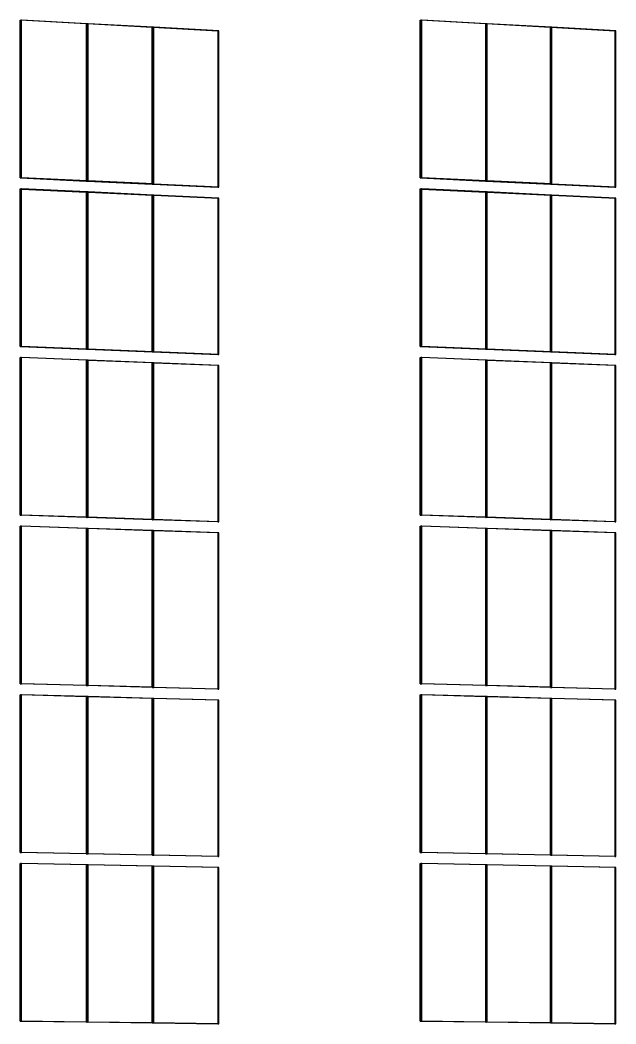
# Model space of a CAD drawing. Header units: inches. Extents: x -3457 to 3579, y -2730 to 2631.
# Drawn here: x 2097 to 2524, y 256 to 975 of the extents above; entities that cross this region are included whole.
import ezdxf

# ---------------------------------------------------------------- set-up
doc = ezdxf.new("R2010")
doc.units = ezdxf.units.IN
doc.header["$MEASUREMENT"] = 0

msp = doc.modelspace()

# ---------------------------------------------------------------- linework, layer by layer
for p, q in [((2096.7, 974.76), (2097.47, 974.91)), ((2096.7, 861.88), (2096.7, 974.76)), ((2097.03, 974.74), (2097.8, 974.89)), ((2144.13, 972.19), (2097.03, 974.74)), ((2097.03, 974.74), (2097.03, 861.87)), ((2097.47, 862.02), (2097.47, 974.91)), ((2097.8, 974.89), (2097.47, 974.91)), ((2097.8, 862.01), (2097.8, 974.89)), ((2144.91, 972.34), (2097.8, 974.89)), ((2144.13, 972.19), (2144.91, 972.34)), ((2144.13, 972.19), (2144.13, 859.61)), ((2144.39, 972.17), (2145.16, 972.33)), ((2144.39, 859.6), (2144.39, 972.17)), ((2144.71, 972.15), (2145.49, 972.31)), ((2144.71, 972.15), (2144.71, 859.58)), ((2191.49, 969.62), (2144.71, 972.15)), ((2144.91, 859.75), (2144.91, 972.34)), ((2145.16, 859.74), (2145.16, 972.33)), ((2145.49, 972.31), (2145.16, 972.33)), ((2145.49, 859.72), (2145.49, 972.31)), ((2192.27, 969.78), (2145.49, 972.31)), ((2383.65, 974.76), (2384.47, 974.91)), ((2383.65, 861.88), (2383.65, 974.76)), ((2383.97, 974.74), (2384.79, 974.89)), ((2430.33, 972.19), (2383.97, 974.74)), ((2383.97, 974.74), (2383.97, 861.87)), ((2384.47, 862.02), (2384.47, 974.91)), ((2384.79, 974.89), (2384.47, 974.91)), ((2384.79, 862.01), (2384.79, 974.89)), ((2431.15, 972.34), (2384.79, 974.89)), ((2430.33, 972.19), (2431.15, 972.34)), ((2430.33, 972.19), (2430.33, 859.61)), ((2430.58, 972.17), (2431.4, 972.33)), ((2430.58, 859.6), (2430.58, 972.17)), ((2430.9, 972.15), (2431.72, 972.31)), ((2430.9, 972.15), (2430.9, 859.58)), ((2476.93, 969.62), (2430.9, 972.15)), ((2431.15, 859.75), (2431.15, 972.34)), ((2431.4, 859.74), (2431.4, 972.33)), ((2431.72, 972.31), (2431.4, 972.33)), ((2431.72, 859.72), (2431.72, 972.31)), ((2477.75, 969.78), (2431.72, 972.31)), ((2191.49, 969.62), (2192.27, 969.78)), ((2191.49, 857.34), (2191.49, 969.62)), ((2191.57, 969.62), (2191.49, 969.62)), ((2191.57, 969.62), (2192.35, 969.77)), ((2191.57, 969.62), (2191.57, 857.34)), ((2191.81, 969.6), (2192.59, 969.76)), ((2238.42, 967.08), (2191.81, 969.6)), ((2191.81, 969.6), (2191.81, 857.33)), ((2192.27, 857.48), (2192.27, 969.78)), ((2192.35, 969.77), (2192.27, 969.78)), ((2192.35, 857.48), (2192.35, 969.77)), ((2192.59, 969.76), (2192.35, 969.77)), ((2239.21, 967.24), (2192.59, 969.76)), ((2192.59, 857.47), (2192.59, 969.76)), ((2238.42, 967.08), (2239.21, 967.24)), ((2238.42, 967.08), (2238.42, 855.1)), ((2239.21, 855.23), (2239.21, 967.24)), ((2476.93, 969.62), (2477.75, 969.78)), ((2476.93, 857.34), (2476.93, 969.62)), ((2477.01, 969.62), (2476.93, 969.62)), ((2477.01, 969.62), (2477.83, 969.77)), ((2477.01, 969.62), (2477.01, 857.34)), ((2477.25, 969.6), (2478.07, 969.76)), ((2523.11, 967.08), (2477.25, 969.6)), ((2477.25, 969.6), (2477.25, 857.33)), ((2477.75, 857.48), (2477.75, 969.78)), ((2477.83, 969.77), (2477.75, 969.78)), ((2477.83, 857.48), (2477.83, 969.77)), ((2478.07, 969.76), (2477.83, 969.77)), ((2523.95, 967.24), (2478.07, 969.76)), ((2478.07, 857.47), (2478.07, 969.76)), ((2523.11, 967.08), (2523.95, 967.24)), ((2523.11, 967.08), (2523.11, 855.1)), ((2523.95, 855.23), (2523.95, 967.24)), ((2097.47, 862.02), (2096.7, 861.88)), ((2096.7, 861.88), (2097.03, 861.87)), ((2097.03, 861.87), (2097.8, 862.01)), ((2097.03, 861.87), (2144.13, 859.61)), ((2097.74, 862.01), (2097.8, 862.01)), ((2144.91, 859.75), (2097.8, 862.01)), ((2144.13, 859.61), (2144.91, 859.75)), ((2145.16, 859.74), (2144.39, 859.6)), ((2144.39, 859.6), (2144.71, 859.58)), ((2144.71, 859.58), (2145.49, 859.72)), ((2144.71, 859.58), (2191.49, 857.34)), ((2145.16, 859.74), (2144.91, 859.75)), ((2145.43, 859.72), (2145.16, 859.74)), ((2145.49, 859.72), (2145.43, 859.72)), ((2192.27, 857.48), (2145.49, 859.72)), ((2192.27, 857.48), (2191.49, 857.34)), ((2191.49, 857.34), (2191.57, 857.34)), ((2191.57, 857.34), (2192.35, 857.48)), ((2191.57, 857.34), (2191.81, 857.33)), ((2191.81, 857.33), (2192.59, 857.47)), ((2191.81, 857.33), (2238.42, 855.1)), ((2192.35, 857.48), (2192.27, 857.48)), ((2192.59, 857.47), (2192.35, 857.48)), ((2239.21, 855.23), (2192.59, 857.47)), ((2384.47, 862.02), (2383.65, 861.88)), ((2383.65, 861.88), (2383.97, 861.87)), ((2383.97, 861.87), (2384.79, 862.01)), ((2383.97, 861.87), (2430.33, 859.61)), ((2384.73, 862.01), (2384.79, 862.01)), ((2431.15, 859.75), (2384.79, 862.01)), ((2430.33, 859.61), (2431.15, 859.75)), ((2431.4, 859.74), (2430.58, 859.6)), ((2430.58, 859.6), (2430.9, 859.58)), ((2430.9, 859.58), (2431.72, 859.72)), ((2430.9, 859.58), (2476.93, 857.34)), ((2431.4, 859.74), (2431.15, 859.75)), ((2431.66, 859.72), (2431.4, 859.74)), ((2431.72, 859.72), (2431.66, 859.72)), ((2477.75, 857.48), (2431.72, 859.72)), ((2477.75, 857.48), (2476.93, 857.34)), ((2476.93, 857.34), (2477.01, 857.34)), ((2477.01, 857.34), (2477.83, 857.48)), ((2477.01, 857.34), (2477.25, 857.33)), ((2477.25, 857.33), (2478.07, 857.47)), ((2477.25, 857.33), (2523.11, 855.1)), ((2477.83, 857.48), (2477.75, 857.48)), ((2478.07, 857.47), (2477.83, 857.48)), ((2523.95, 855.23), (2478.07, 857.47)), ((2096.7, 853.94), (2097.47, 854.07)), ((2096.7, 741.06), (2096.7, 853.94)), ((2097.03, 853.92), (2097.8, 854.06)), ((2097.03, 853.92), (2097.03, 741.05)), ((2097.8, 853.88), (2097.03, 853.92)), ((2097.47, 741.18), (2097.47, 854.07)), ((2097.8, 854.06), (2097.47, 854.07)), ((2144.91, 851.82), (2097.8, 854.06)), ((2097.8, 853.88), (2097.8, 854.06)), ((2097.8, 741.17), (2097.8, 853.88)), ((2144.13, 851.68), (2097.8, 853.88)), ((2097.8, 853.88), (2144.39, 851.73)), ((2144.13, 851.68), (2144.39, 851.73)), ((2144.13, 851.68), (2144.13, 739.11)), ((2144.38, 851.67), (2144.64, 851.72)), ((2144.38, 739.1), (2144.38, 851.67)), ((2144.39, 851.73), (2144.91, 851.82)), ((2144.39, 851.73), (2144.64, 851.72)), ((2144.64, 851.72), (2144.91, 851.77)), ((2144.64, 851.72), (2144.91, 851.71)), ((2144.71, 851.66), (2144.91, 851.69)), ((2144.91, 851.65), (2144.71, 851.66)), ((2144.71, 851.66), (2144.71, 739.08)), ((2144.91, 851.77), (2144.91, 851.82)), ((2144.91, 851.77), (2145.16, 851.81)), ((2144.91, 851.71), (2144.91, 851.77)), ((2144.91, 851.71), (2144.97, 851.7)), ((2144.91, 851.69), (2144.91, 851.71)), ((2144.91, 851.69), (2144.97, 851.7)), ((2144.91, 851.65), (2144.91, 851.69)), ((2144.91, 739.23), (2144.91, 851.65)), ((2145.16, 851.64), (2144.91, 851.65)), ((2144.97, 851.7), (2145.16, 851.74)), ((2144.97, 851.7), (2145.16, 851.69)), ((2145.49, 851.79), (2145.16, 851.81)), ((2145.16, 851.74), (2145.16, 851.81)), ((2145.16, 851.74), (2145.49, 851.79)), ((2145.16, 851.69), (2145.16, 851.74)), ((2145.16, 851.64), (2145.16, 851.69)), ((2145.16, 851.69), (2145.49, 851.68)), ((2145.16, 739.22), (2145.16, 851.64)), ((2145.49, 851.62), (2145.16, 851.64)), ((2192.27, 849.57), (2145.49, 851.79)), ((2145.49, 851.68), (2145.49, 851.79)), ((2145.49, 851.62), (2145.49, 851.68)), ((2145.49, 851.68), (2192.01, 849.53)), ((2145.49, 739.2), (2145.49, 851.62)), ((2191.49, 849.44), (2145.49, 851.62)), ((2191.49, 849.44), (2192.01, 849.53)), ((2191.57, 849.43), (2191.49, 849.44)), ((2191.49, 737.16), (2191.49, 849.44)), ((2191.57, 849.43), (2192.09, 849.52)), ((2191.57, 849.43), (2191.57, 737.16)), ((2191.81, 849.42), (2192.27, 849.5)), ((2192.27, 849.4), (2191.81, 849.42)), ((2191.81, 849.42), (2191.81, 737.15)), ((2192.01, 849.53), (2192.27, 849.57)), ((2192.01, 849.53), (2192.09, 849.52)), ((2192.09, 849.52), (2192.27, 849.56)), ((2192.09, 849.52), (2192.27, 849.52)), ((2192.35, 849.57), (2192.27, 849.57)), ((2192.27, 849.56), (2192.35, 849.57)), ((2192.27, 849.56), (2192.27, 849.57)), ((2192.27, 849.52), (2192.27, 849.56)), ((2192.27, 849.52), (2192.33, 849.51)), ((2192.27, 849.5), (2192.27, 849.52)), ((2192.27, 849.5), (2192.33, 849.51)), ((2192.27, 849.4), (2192.27, 849.5)), ((2192.27, 737.28), (2192.27, 849.4)), ((2192.35, 849.4), (2192.27, 849.4)), ((2192.33, 849.51), (2192.35, 849.52)), ((2192.33, 849.51), (2192.35, 849.51)), ((2192.59, 849.56), (2192.35, 849.57)), ((2192.35, 849.52), (2192.35, 849.57)), ((2192.35, 849.52), (2192.59, 849.56)), ((2192.35, 849.51), (2192.35, 849.52)), ((2192.35, 849.4), (2192.35, 849.51)), ((2192.35, 849.51), (2192.59, 849.5)), ((2192.35, 737.27), (2192.35, 849.4)), ((2192.59, 849.38), (2192.35, 849.4)), ((2239.21, 847.35), (2192.59, 849.56)), ((2192.59, 849.5), (2192.59, 849.56)), ((2192.59, 849.5), (2239.21, 847.35)), ((2192.59, 849.38), (2192.59, 849.5)), ((2192.59, 737.26), (2192.59, 849.38)), ((2238.42, 847.21), (2192.59, 849.38)), ((2238.42, 855.1), (2239.21, 855.23)), ((2383.65, 853.94), (2384.46, 854.07)), ((2383.65, 741.06), (2383.65, 853.94)), ((2383.97, 853.92), (2384.79, 854.06)), ((2383.97, 853.92), (2383.97, 741.05)), ((2384.79, 853.88), (2383.97, 853.92)), ((2384.46, 741.18), (2384.46, 854.07)), ((2384.79, 854.06), (2384.46, 854.07)), ((2431.15, 851.82), (2384.79, 854.06)), ((2384.79, 853.88), (2384.79, 854.06)), ((2384.79, 741.17), (2384.79, 853.88)), ((2430.32, 851.68), (2384.79, 853.88)), ((2384.79, 853.88), (2430.6, 851.73)), ((2430.32, 851.68), (2430.6, 851.73)), ((2430.32, 851.68), (2430.32, 739.11)), ((2430.57, 851.67), (2430.85, 851.72)), ((2430.57, 739.1), (2430.57, 851.67)), ((2430.6, 851.73), (2431.15, 851.82)), ((2430.6, 851.73), (2430.85, 851.72)), ((2430.85, 851.72), (2431.15, 851.77)), ((2430.85, 851.72), (2431.15, 851.7)), ((2430.89, 851.66), (2431.15, 851.7)), ((2431.15, 851.64), (2430.89, 851.66)), ((2430.89, 851.66), (2430.89, 739.08)), ((2431.15, 851.77), (2431.15, 851.82)), ((2431.15, 851.77), (2431.4, 851.81)), ((2431.15, 851.7), (2431.15, 851.77)), ((2431.15, 851.7), (2431.17, 851.7)), ((2431.15, 851.7), (2431.17, 851.7)), ((2431.15, 851.64), (2431.15, 851.7)), ((2431.15, 851.7), (2431.15, 851.7)), ((2431.15, 739.23), (2431.15, 851.64)), ((2431.4, 851.63), (2431.15, 851.64)), ((2431.17, 851.7), (2431.4, 851.74)), ((2431.17, 851.7), (2431.4, 851.69)), ((2431.72, 851.79), (2431.4, 851.81)), ((2431.4, 851.74), (2431.4, 851.81)), ((2431.4, 851.74), (2431.72, 851.79)), ((2431.4, 851.69), (2431.4, 851.74)), ((2431.4, 851.63), (2431.4, 851.69)), ((2431.4, 851.69), (2431.72, 851.68)), ((2431.4, 739.22), (2431.4, 851.63)), ((2431.72, 851.62), (2431.4, 851.63)), ((2477.75, 849.57), (2431.72, 851.79)), ((2431.72, 851.68), (2431.72, 851.79)), ((2431.72, 851.62), (2431.72, 851.68)), ((2431.72, 851.68), (2477.48, 849.53)), ((2431.72, 739.2), (2431.72, 851.62)), ((2476.93, 849.44), (2431.72, 851.62)), ((2476.93, 849.44), (2477.48, 849.53)), ((2477, 849.43), (2476.93, 849.44)), ((2476.93, 737.16), (2476.93, 849.44)), ((2477, 849.43), (2477.55, 849.52)), ((2477, 849.43), (2477, 737.16)), ((2477.24, 849.42), (2477.75, 849.51)), ((2477.75, 849.4), (2477.24, 849.42)), ((2477.24, 849.42), (2477.24, 737.15)), ((2477.48, 849.53), (2477.75, 849.57)), ((2477.48, 849.53), (2477.55, 849.52)), ((2477.55, 849.52), (2477.75, 849.56)), ((2477.55, 849.52), (2477.75, 849.52)), ((2477.83, 849.57), (2477.75, 849.57)), ((2477.75, 849.56), (2477.83, 849.57)), ((2477.75, 849.56), (2477.75, 849.57)), ((2477.75, 849.52), (2477.75, 849.56)), ((2477.75, 849.52), (2477.8, 849.51)), ((2477.75, 849.51), (2477.75, 849.52)), ((2477.75, 849.51), (2477.8, 849.51)), ((2477.75, 849.4), (2477.75, 849.51)), ((2477.75, 737.28), (2477.75, 849.4)), ((2477.83, 849.39), (2477.75, 849.4)), ((2477.8, 849.51), (2477.83, 849.52)), ((2477.8, 849.51), (2477.83, 849.51)), ((2478.07, 849.56), (2477.83, 849.57)), ((2477.83, 849.52), (2477.83, 849.57)), ((2477.83, 849.52), (2478.07, 849.56)), ((2477.83, 849.51), (2477.83, 849.52)), ((2477.83, 849.39), (2477.83, 849.51)), ((2477.83, 849.51), (2478.07, 849.5)), ((2477.83, 737.27), (2477.83, 849.39)), ((2478.07, 849.38), (2477.83, 849.39)), ((2523.94, 847.35), (2478.07, 849.56)), ((2478.07, 849.5), (2478.07, 849.56)), ((2478.07, 849.38), (2478.07, 849.5)), ((2478.07, 849.5), (2523.94, 847.35)), ((2478.07, 737.26), (2478.07, 849.38)), ((2523.11, 847.21), (2478.07, 849.38)), ((2523.11, 855.1), (2523.95, 855.23)), ((2238.42, 847.21), (2239.21, 847.35)), ((2238.42, 847.21), (2239.21, 847.35)), ((2238.42, 847.21), (2238.42, 735.23)), ((2239.21, 735.34), (2239.21, 847.35)), ((2523.11, 847.21), (2523.94, 847.35)), ((2523.11, 847.21), (2523.11, 735.23)), ((2523.94, 735.34), (2523.94, 847.35)), ((2097.47, 741.18), (2096.7, 741.06)), ((2096.7, 741.06), (2097.03, 741.05)), ((2097.03, 741.05), (2097.8, 741.17)), ((2097.03, 741.05), (2144.13, 739.11)), ((2144.39, 739.15), (2097.03, 741.05)), ((2097.74, 741.17), (2097.8, 741.17)), ((2144.91, 739.23), (2097.8, 741.17)), ((2384.46, 741.18), (2383.65, 741.06)), ((2383.65, 741.06), (2383.97, 741.05)), ((2383.97, 741.05), (2384.79, 741.17)), ((2383.97, 741.05), (2430.32, 739.11)), ((2430.6, 739.15), (2383.97, 741.05)), ((2384.73, 741.17), (2384.79, 741.17)), ((2431.15, 739.23), (2384.79, 741.17)), ((2144.13, 739.11), (2144.39, 739.15)), ((2144.64, 739.14), (2144.38, 739.1)), ((2144.38, 739.1), (2144.71, 739.08)), ((2144.39, 739.15), (2144.91, 739.23)), ((2144.64, 739.14), (2144.39, 739.15)), ((2145.16, 739.22), (2144.64, 739.14)), ((2144.97, 739.12), (2144.64, 739.14)), ((2144.71, 739.08), (2144.97, 739.12)), ((2144.71, 739.08), (2191.49, 737.16)), ((2145.16, 739.22), (2144.91, 739.23)), ((2144.97, 739.12), (2145.49, 739.2)), ((2192.01, 737.24), (2144.97, 739.12)), ((2145.43, 739.21), (2145.16, 739.22)), ((2145.49, 739.2), (2145.43, 739.21)), ((2192.27, 737.28), (2145.49, 739.2)), ((2192.01, 737.24), (2191.49, 737.16)), ((2191.49, 737.16), (2191.57, 737.16)), ((2191.57, 737.16), (2192.09, 737.23)), ((2191.57, 737.16), (2191.81, 737.15)), ((2191.81, 737.15), (2192.33, 737.22)), ((2191.81, 737.15), (2238.42, 735.23)), ((2192.27, 737.28), (2192.01, 737.24)), ((2192.09, 737.23), (2192.01, 737.24)), ((2192.09, 737.23), (2192.35, 737.27)), ((2192.33, 737.22), (2192.09, 737.23)), ((2192.35, 737.27), (2192.27, 737.28)), ((2192.33, 737.22), (2192.59, 737.26)), ((2239.21, 735.34), (2192.33, 737.22)), ((2192.35, 737.27), (2192.59, 737.26)), ((2239.21, 735.34), (2192.59, 737.26)), ((2238.42, 735.23), (2239.21, 735.34)), ((2430.32, 739.11), (2430.6, 739.15)), ((2430.85, 739.14), (2430.57, 739.1)), ((2430.57, 739.1), (2430.89, 739.08)), ((2430.6, 739.15), (2431.15, 739.23)), ((2430.85, 739.14), (2430.6, 739.15)), ((2431.4, 739.22), (2430.85, 739.14)), ((2431.17, 739.12), (2430.85, 739.14)), ((2430.89, 739.08), (2431.17, 739.12)), ((2430.89, 739.08), (2476.93, 737.16)), ((2431.4, 739.22), (2431.15, 739.23)), ((2431.17, 739.12), (2431.72, 739.2)), ((2477.48, 737.24), (2431.17, 739.12)), ((2431.66, 739.21), (2431.4, 739.22)), ((2431.72, 739.2), (2431.66, 739.21)), ((2477.75, 737.28), (2431.72, 739.2)), ((2477.48, 737.24), (2476.93, 737.16)), ((2476.93, 737.16), (2477, 737.16)), ((2477, 737.16), (2477.55, 737.23)), ((2477, 737.16), (2477.24, 737.15)), ((2477.24, 737.15), (2477.8, 737.22)), ((2477.24, 737.15), (2523.11, 735.23)), ((2477.75, 737.28), (2477.48, 737.24)), ((2477.55, 737.23), (2477.48, 737.24)), ((2477.55, 737.23), (2477.83, 737.27)), ((2477.8, 737.22), (2477.55, 737.23)), ((2477.83, 737.27), (2477.75, 737.28)), ((2477.8, 737.22), (2478.07, 737.26)), ((2523.94, 735.34), (2477.8, 737.22)), ((2477.83, 737.27), (2478.07, 737.26)), ((2523.94, 735.34), (2478.07, 737.26)), ((2523.11, 735.23), (2523.94, 735.34)), ((2096.7, 733.11), (2097.47, 733.23)), ((2096.7, 620.24), (2096.7, 733.11)), ((2097.02, 733.1), (2097.79, 733.22)), ((2097.02, 733.1), (2097.02, 620.23)), ((2097.79, 733.07), (2097.02, 733.1)), ((2097.47, 620.34), (2097.47, 733.23)), ((2097.79, 733.22), (2097.47, 733.23)), ((2144.91, 731.3), (2097.79, 733.22)), ((2097.79, 733.07), (2097.79, 733.22)), ((2144.13, 731.18), (2097.79, 733.07)), ((2097.79, 620.33), (2097.79, 733.07)), ((2144.13, 731.18), (2144.91, 731.3)), ((2144.13, 731.18), (2144.13, 618.73)), ((2144.38, 731.17), (2145.16, 731.29)), ((2144.38, 618.6), (2144.38, 731.17)), ((2144.71, 731.16), (2145.48, 731.28)), ((2144.91, 731.15), (2144.71, 731.16)), ((2144.71, 731.16), (2144.71, 618.71)), ((2144.91, 731.15), (2144.91, 731.3)), ((2144.91, 618.71), (2144.91, 731.15)), ((2145.16, 731.14), (2144.91, 731.15)), ((2145.48, 731.28), (2145.16, 731.29)), ((2145.16, 731.14), (2145.16, 731.29)), ((2145.16, 618.7), (2145.16, 731.14)), ((2145.48, 731.13), (2145.16, 731.14)), ((2192.27, 729.37), (2145.48, 731.28)), ((2145.48, 731.13), (2145.48, 731.28)), ((2145.48, 618.69), (2145.48, 731.13)), ((2191.49, 729.25), (2145.48, 731.13)), ((2191.49, 729.25), (2192.27, 729.37)), ((2191.56, 729.25), (2191.49, 729.25)), ((2191.49, 617.1), (2191.49, 729.25)), ((2191.56, 729.25), (2192.35, 729.37)), ((2191.56, 729.25), (2191.56, 617.1)), ((2191.81, 729.24), (2192.59, 729.36)), ((2191.81, 729.24), (2191.81, 617.09)), ((2192.27, 729.22), (2191.81, 729.24)), ((2192.35, 729.37), (2192.27, 729.37)), ((2192.27, 729.22), (2192.27, 729.37)), ((2192.27, 617.07), (2192.27, 729.22)), ((2192.35, 729.22), (2192.27, 729.22)), ((2192.59, 729.36), (2192.35, 729.37)), ((2192.35, 729.22), (2192.35, 729.37)), ((2192.35, 617.07), (2192.35, 729.22)), ((2192.59, 729.21), (2192.35, 729.22)), ((2239.21, 727.46), (2192.59, 729.36)), ((2192.59, 729.21), (2192.59, 729.36)), ((2192.59, 617.06), (2192.59, 729.21)), ((2238.42, 727.34), (2192.59, 729.21)), ((2238.42, 727.34), (2239.21, 727.46)), ((2238.42, 727.34), (2238.42, 615.48)), ((2239.21, 615.46), (2239.21, 727.46)), ((2383.65, 733.11), (2384.46, 733.23)), ((2383.65, 620.24), (2383.65, 733.11)), ((2383.97, 733.1), (2384.78, 733.22)), ((2383.97, 733.1), (2383.97, 620.23)), ((2384.78, 733.07), (2383.97, 733.1)), ((2384.46, 620.34), (2384.46, 733.23)), ((2384.78, 733.22), (2384.46, 733.23)), ((2431.14, 731.3), (2384.78, 733.22)), ((2384.78, 733.07), (2384.78, 733.22)), ((2430.32, 731.18), (2384.78, 733.07)), ((2384.78, 620.33), (2384.78, 733.07)), ((2430.32, 731.18), (2431.14, 731.3)), ((2430.32, 731.18), (2430.32, 618.73)), ((2430.57, 731.17), (2431.39, 731.29)), ((2430.57, 618.6), (2430.57, 731.17)), ((2430.89, 731.16), (2431.71, 731.28)), ((2431.14, 731.15), (2430.89, 731.16)), ((2430.89, 731.16), (2430.89, 618.71)), ((2431.14, 731.15), (2431.14, 731.3)), ((2431.14, 618.71), (2431.14, 731.15)), ((2431.39, 731.14), (2431.14, 731.15)), ((2431.71, 731.28), (2431.39, 731.29)), ((2431.39, 731.14), (2431.39, 731.29)), ((2431.39, 618.7), (2431.39, 731.14)), ((2431.71, 731.12), (2431.39, 731.14)), ((2477.75, 729.37), (2431.71, 731.28)), ((2431.71, 731.12), (2431.71, 731.28)), ((2431.71, 618.69), (2431.71, 731.12)), ((2476.92, 729.25), (2431.71, 731.12)), ((2476.92, 729.25), (2477.75, 729.37)), ((2477, 729.25), (2476.92, 729.25)), ((2476.92, 617.1), (2476.92, 729.25)), ((2477, 729.25), (2477.83, 729.37)), ((2477, 729.25), (2477, 617.1)), ((2477.24, 729.24), (2478.07, 729.36)), ((2477.75, 729.22), (2477.24, 729.24)), ((2477.24, 729.24), (2477.24, 617.09)), ((2477.83, 729.37), (2477.75, 729.37)), ((2477.75, 729.22), (2477.75, 729.37)), ((2477.75, 617.07), (2477.75, 729.22)), ((2477.83, 729.22), (2477.75, 729.22)), ((2478.07, 729.36), (2477.83, 729.37)), ((2477.83, 729.22), (2477.83, 729.37)), ((2477.83, 617.07), (2477.83, 729.22)), ((2478.07, 729.21), (2477.83, 729.22)), ((2523.94, 727.46), (2478.07, 729.36)), ((2478.07, 729.21), (2478.07, 729.36)), ((2478.07, 617.06), (2478.07, 729.21)), ((2523.11, 727.34), (2478.07, 729.21)), ((2523.11, 727.34), (2523.94, 727.46)), ((2523.11, 727.34), (2523.11, 615.48)), ((2523.94, 615.46), (2523.94, 727.46)), ((2097.47, 620.34), (2096.7, 620.24)), ((2096.7, 620.24), (2097.02, 620.23)), ((2097.02, 620.23), (2097.79, 620.33)), ((2144.13, 618.61), (2097.02, 620.23)), ((2097.73, 620.33), (2097.79, 620.33)), ((2144.13, 618.73), (2097.79, 620.33)), ((2144.13, 618.73), (2144.13, 618.61)), ((2144.71, 618.71), (2144.13, 618.73)), ((2144.13, 618.61), (2144.71, 618.68)), ((2144.38, 618.6), (2144.13, 618.61)), ((2144.71, 618.64), (2144.38, 618.6)), ((2144.71, 618.59), (2144.38, 618.6)), ((2144.71, 618.68), (2144.91, 618.71)), ((2144.91, 618.71), (2144.71, 618.71)), ((2144.71, 618.71), (2144.71, 618.68)), ((2145.16, 618.7), (2144.71, 618.64)), ((2144.71, 618.59), (2145.48, 618.69)), ((2144.71, 618.68), (2144.71, 618.64)), ((2144.71, 618.64), (2144.71, 618.59)), ((2191.49, 616.98), (2144.71, 618.59)), ((2145.16, 618.7), (2144.91, 618.71)), ((2145.42, 618.69), (2145.16, 618.7)), ((2145.48, 618.69), (2145.42, 618.69)), ((2191.49, 617.1), (2145.48, 618.69)), ((2384.46, 620.34), (2383.65, 620.24)), ((2383.65, 620.24), (2383.97, 620.23)), ((2383.97, 620.23), (2384.78, 620.33)), ((2430.32, 618.61), (2383.97, 620.23)), ((2384.72, 620.33), (2384.78, 620.33)), ((2430.32, 618.73), (2384.78, 620.33)), ((2430.32, 618.73), (2430.32, 618.61)), ((2430.89, 618.71), (2430.32, 618.73)), ((2430.32, 618.61), (2430.89, 618.68)), ((2430.57, 618.6), (2430.32, 618.61)), ((2430.89, 618.64), (2430.57, 618.6)), ((2430.89, 618.59), (2430.57, 618.6)), ((2430.89, 618.68), (2431.14, 618.71)), ((2431.14, 618.71), (2430.89, 618.71)), ((2430.89, 618.71), (2430.89, 618.68)), ((2431.39, 618.7), (2430.89, 618.64)), ((2430.89, 618.59), (2431.71, 618.69)), ((2430.89, 618.68), (2430.89, 618.64)), ((2430.89, 618.64), (2430.89, 618.59)), ((2476.92, 616.98), (2430.89, 618.59)), ((2431.39, 618.7), (2431.14, 618.71)), ((2431.65, 618.69), (2431.39, 618.7)), ((2431.71, 618.69), (2431.65, 618.69)), ((2476.92, 617.1), (2431.71, 618.69)), ((2096.7, 612.29), (2097.46, 612.39)), ((2096.7, 499.42), (2096.7, 612.29)), ((2097.02, 612.28), (2097.79, 612.38)), ((2097.02, 612.28), (2097.02, 499.41)), ((2097.79, 612.26), (2097.02, 612.28)), ((2097.46, 499.5), (2097.46, 612.39)), ((2097.79, 612.38), (2097.46, 612.39)), ((2144.9, 610.78), (2097.79, 612.38)), ((2097.79, 612.26), (2097.79, 612.38)), ((2097.79, 499.49), (2097.79, 612.26)), ((2144.13, 610.68), (2097.79, 612.26)), ((2191.49, 616.98), (2191.49, 617.1)), ((2191.56, 617.1), (2191.49, 617.1)), ((2191.56, 616.99), (2191.49, 616.98)), ((2191.56, 616.97), (2191.49, 616.98)), ((2191.56, 617.1), (2191.56, 616.99)), ((2191.81, 617.09), (2191.56, 617.1)), ((2191.81, 617.02), (2191.56, 616.99)), ((2191.56, 616.97), (2191.81, 617)), ((2191.56, 616.99), (2191.56, 616.97)), ((2191.81, 616.96), (2191.56, 616.97)), ((2191.81, 617.09), (2191.81, 617.02)), ((2192.27, 617.07), (2191.81, 617.09)), ((2191.81, 617), (2192.35, 617.07)), ((2192.27, 617.07), (2191.81, 617.02)), ((2191.81, 616.96), (2192.59, 617.06)), ((2191.81, 617.02), (2191.81, 617)), ((2191.81, 617), (2191.81, 616.96)), ((2238.42, 615.36), (2191.81, 616.96)), ((2192.35, 617.07), (2192.27, 617.07)), ((2192.59, 617.06), (2192.35, 617.07)), ((2238.42, 615.48), (2192.59, 617.06)), ((2238.42, 615.48), (2238.42, 615.36)), ((2239.21, 615.46), (2238.42, 615.48)), ((2238.42, 615.36), (2239.21, 615.46)), ((2383.64, 612.29), (2384.46, 612.39)), ((2383.64, 499.42), (2383.64, 612.29)), ((2383.97, 612.28), (2384.78, 612.38)), ((2383.97, 612.28), (2383.97, 499.41)), ((2384.78, 612.25), (2383.97, 612.28)), ((2384.46, 499.5), (2384.46, 612.39)), ((2384.78, 612.38), (2384.46, 612.39)), ((2431.14, 610.78), (2384.78, 612.38)), ((2384.78, 612.25), (2384.78, 612.38)), ((2384.78, 499.49), (2384.78, 612.25)), ((2430.32, 610.68), (2384.78, 612.25)), ((2476.92, 616.98), (2476.92, 617.1)), ((2477, 617.1), (2476.92, 617.1)), ((2477, 616.97), (2476.92, 616.98)), ((2477, 616.98), (2476.92, 616.98)), ((2477, 617.1), (2477, 616.98)), ((2477.24, 617.09), (2477, 617.1)), ((2477.24, 617.01), (2477, 616.98)), ((2477, 616.97), (2477.24, 617)), ((2477, 616.98), (2477, 616.97)), ((2477.24, 616.96), (2477, 616.97)), ((2477.24, 617.09), (2477.24, 617.01)), ((2477.75, 617.07), (2477.24, 617.09)), ((2477.24, 617), (2477.83, 617.07)), ((2477.75, 617.07), (2477.24, 617.01)), ((2477.24, 616.96), (2478.07, 617.06)), ((2477.24, 617.01), (2477.24, 617)), ((2477.24, 617), (2477.24, 616.96)), ((2523.11, 615.36), (2477.24, 616.96)), ((2477.83, 617.07), (2477.75, 617.07)), ((2478.07, 617.06), (2477.83, 617.07)), ((2523.11, 615.48), (2478.07, 617.06)), ((2523.11, 615.48), (2523.11, 615.36)), ((2523.94, 615.46), (2523.11, 615.48)), ((2523.11, 615.36), (2523.94, 615.46)), ((2144.13, 610.68), (2144.9, 610.78)), ((2144.13, 610.68), (2144.13, 498.21)), ((2144.38, 610.67), (2145.16, 610.77)), ((2144.38, 498.1), (2144.38, 610.67)), ((2144.71, 610.66), (2145.48, 610.76)), ((2144.9, 610.65), (2144.71, 610.66)), ((2144.71, 610.66), (2144.71, 498.19)), ((2144.9, 610.65), (2144.9, 610.78)), ((2144.9, 498.18), (2144.9, 610.65)), ((2145.16, 610.64), (2144.9, 610.65)), ((2145.48, 610.76), (2145.16, 610.77)), ((2145.16, 610.64), (2145.16, 610.77)), ((2145.16, 498.18), (2145.16, 610.64)), ((2145.48, 610.63), (2145.16, 610.64)), ((2192.26, 609.17), (2145.48, 610.76)), ((2145.48, 610.63), (2145.48, 610.76)), ((2145.48, 498.17), (2145.48, 610.63)), ((2191.48, 609.07), (2145.48, 610.63)), ((2191.48, 609.07), (2192.26, 609.17)), ((2191.56, 609.07), (2191.48, 609.07)), ((2191.48, 496.89), (2191.48, 609.07)), ((2191.56, 609.07), (2192.34, 609.16)), ((2191.56, 609.07), (2191.56, 496.89)), ((2191.81, 609.06), (2192.59, 609.16)), ((2192.26, 609.04), (2191.81, 609.06)), ((2191.81, 609.06), (2191.81, 496.88)), ((2192.34, 609.16), (2192.26, 609.17)), ((2192.26, 609.04), (2192.26, 609.17)), ((2192.26, 496.87), (2192.26, 609.04)), ((2192.34, 609.04), (2192.26, 609.04)), ((2192.59, 609.16), (2192.34, 609.16)), ((2192.34, 609.04), (2192.34, 609.16)), ((2192.34, 496.87), (2192.34, 609.04)), ((2192.59, 609.03), (2192.34, 609.04)), ((2239.21, 607.57), (2192.59, 609.16)), ((2192.59, 609.03), (2192.59, 609.16)), ((2192.59, 496.86), (2192.59, 609.03)), ((2238.42, 607.47), (2192.59, 609.03)), ((2238.42, 607.47), (2239.21, 607.57)), ((2238.42, 607.47), (2238.42, 495.59)), ((2239.21, 495.57), (2239.21, 607.57)), ((2430.32, 610.68), (2431.14, 610.78)), ((2430.32, 610.68), (2430.32, 498.21)), ((2430.57, 610.67), (2431.39, 610.77)), ((2430.57, 498.1), (2430.57, 610.67)), ((2430.89, 610.66), (2431.71, 610.76)), ((2431.14, 610.65), (2430.89, 610.66)), ((2430.89, 610.66), (2430.89, 498.19)), ((2431.14, 610.65), (2431.14, 610.78)), ((2431.14, 498.18), (2431.14, 610.65)), ((2431.39, 610.64), (2431.14, 610.65)), ((2431.71, 610.76), (2431.39, 610.77)), ((2431.39, 610.64), (2431.39, 610.77)), ((2431.39, 498.18), (2431.39, 610.64)), ((2431.71, 610.63), (2431.39, 610.64)), ((2477.75, 609.17), (2431.71, 610.76)), ((2431.71, 610.63), (2431.71, 610.76)), ((2431.71, 498.17), (2431.71, 610.63)), ((2476.92, 609.07), (2431.71, 610.63)), ((2476.92, 609.07), (2477.75, 609.17)), ((2477, 609.07), (2476.92, 609.07)), ((2476.92, 496.89), (2476.92, 609.07)), ((2477, 609.07), (2477.83, 609.16)), ((2477, 609.07), (2477, 496.89)), ((2477.24, 609.06), (2478.07, 609.16)), ((2477.75, 609.04), (2477.24, 609.06)), ((2477.24, 609.06), (2477.24, 496.88)), ((2477.83, 609.16), (2477.75, 609.17)), ((2477.75, 609.04), (2477.75, 609.17)), ((2477.75, 496.87), (2477.75, 609.04)), ((2477.83, 609.04), (2477.75, 609.04)), ((2478.07, 609.16), (2477.83, 609.16)), ((2477.83, 609.04), (2477.83, 609.16)), ((2477.83, 496.87), (2477.83, 609.04)), ((2478.07, 609.03), (2477.83, 609.04)), ((2523.94, 607.57), (2478.07, 609.16)), ((2478.07, 609.03), (2478.07, 609.16)), ((2478.07, 496.86), (2478.07, 609.03)), ((2523.11, 607.47), (2478.07, 609.03)), ((2523.11, 607.47), (2523.94, 607.57)), ((2523.11, 607.47), (2523.11, 495.59)), ((2523.94, 495.57), (2523.94, 607.57)), ((2097.46, 499.5), (2096.7, 499.42)), ((2096.7, 499.42), (2097.02, 499.41)), ((2097.02, 499.41), (2097.79, 499.49)), ((2144.13, 498.1), (2097.02, 499.41)), ((2097.73, 499.49), (2097.79, 499.49)), ((2144.13, 498.21), (2097.79, 499.49)), ((2144.13, 498.21), (2144.13, 498.1)), ((2144.71, 498.19), (2144.13, 498.21)), ((2144.13, 498.1), (2144.71, 498.16)), ((2144.38, 498.1), (2144.13, 498.1)), ((2144.71, 498.13), (2144.38, 498.1)), ((2144.71, 498.09), (2144.38, 498.1)), ((2144.9, 498.18), (2144.71, 498.19)), ((2144.71, 498.19), (2144.71, 498.16)), ((2145.16, 498.18), (2144.71, 498.13)), ((2144.71, 498.16), (2144.9, 498.18)), ((2144.71, 498.09), (2145.48, 498.17)), ((2144.71, 498.16), (2144.71, 498.13)), ((2144.71, 498.13), (2144.71, 498.09)), ((2191.48, 496.79), (2144.71, 498.09)), ((2145.16, 498.18), (2144.9, 498.18)), ((2145.42, 498.17), (2145.16, 498.18)), ((2145.48, 498.17), (2145.42, 498.17)), ((2191.48, 496.89), (2145.48, 498.17)), ((2191.48, 496.79), (2191.48, 496.89)), ((2191.56, 496.89), (2191.48, 496.89)), ((2191.56, 496.8), (2191.48, 496.79)), ((2191.56, 496.79), (2191.48, 496.79)), ((2191.56, 496.89), (2191.56, 496.8)), ((2191.81, 496.88), (2191.56, 496.89)), ((2191.81, 496.82), (2191.56, 496.8)), ((2191.56, 496.79), (2191.81, 496.81)), ((2191.56, 496.8), (2191.56, 496.79)), ((2191.81, 496.78), (2191.56, 496.79)), ((2191.81, 496.88), (2191.81, 496.82)), ((2192.26, 496.87), (2191.81, 496.88)), ((2191.81, 496.81), (2192.34, 496.87)), ((2192.26, 496.87), (2191.81, 496.82)), ((2191.81, 496.78), (2192.59, 496.86)), ((2191.81, 496.82), (2191.81, 496.81)), ((2191.81, 496.81), (2191.81, 496.78)), ((2238.42, 495.49), (2191.81, 496.78)), ((2192.34, 496.87), (2192.26, 496.87)), ((2192.34, 496.87), (2192.59, 496.86)), ((2238.42, 495.59), (2192.59, 496.86)), ((2384.46, 499.5), (2383.64, 499.42)), ((2383.64, 499.42), (2383.97, 499.41)), ((2383.97, 499.41), (2384.78, 499.49)), ((2430.32, 498.1), (2383.97, 499.41)), ((2384.72, 499.49), (2384.78, 499.49)), ((2430.32, 498.21), (2384.78, 499.49)), ((2430.32, 498.21), (2430.32, 498.1)), ((2430.89, 498.19), (2430.32, 498.21)), ((2430.32, 498.1), (2430.89, 498.16)), ((2430.57, 498.1), (2430.32, 498.1)), ((2430.89, 498.13), (2430.57, 498.1)), ((2430.89, 498.09), (2430.57, 498.1)), ((2431.14, 498.18), (2430.89, 498.19)), ((2430.89, 498.19), (2430.89, 498.16)), ((2431.39, 498.18), (2430.89, 498.13)), ((2430.89, 498.16), (2431.14, 498.18)), ((2430.89, 498.09), (2431.71, 498.17)), ((2430.89, 498.16), (2430.89, 498.13)), ((2430.89, 498.13), (2430.89, 498.09)), ((2476.92, 496.79), (2430.89, 498.09)), ((2431.39, 498.18), (2431.14, 498.18)), ((2431.65, 498.17), (2431.39, 498.18)), ((2431.71, 498.17), (2431.65, 498.17)), ((2476.92, 496.89), (2431.71, 498.17)), ((2476.92, 496.79), (2476.92, 496.89)), ((2477, 496.89), (2476.92, 496.89)), ((2477, 496.8), (2476.92, 496.79)), ((2477, 496.79), (2476.92, 496.79)), ((2477, 496.89), (2477, 496.8)), ((2477.24, 496.88), (2477, 496.89)), ((2477.24, 496.82), (2477, 496.8)), ((2477, 496.79), (2477.24, 496.81)), ((2477, 496.8), (2477, 496.79)), ((2477.24, 496.78), (2477, 496.79)), ((2477.24, 496.88), (2477.24, 496.82)), ((2477.75, 496.87), (2477.24, 496.88)), ((2477.24, 496.81), (2477.83, 496.87)), ((2477.75, 496.87), (2477.24, 496.82)), ((2477.24, 496.78), (2478.07, 496.86)), ((2477.24, 496.82), (2477.24, 496.81)), ((2477.24, 496.81), (2477.24, 496.78)), ((2523.11, 495.49), (2477.24, 496.78)), ((2477.83, 496.87), (2477.75, 496.87)), ((2477.83, 496.87), (2478.07, 496.86)), ((2523.11, 495.59), (2478.07, 496.86)), ((2096.69, 491.47), (2097.46, 491.55)), ((2096.69, 378.6), (2096.69, 491.47)), ((2097.02, 491.46), (2097.79, 491.54)), ((2097.02, 491.46), (2097.02, 378.59)), ((2097.79, 491.44), (2097.02, 491.46)), ((2097.46, 378.66), (2097.46, 491.55)), ((2097.79, 491.54), (2097.46, 491.55)), ((2144.9, 490.26), (2097.79, 491.54)), ((2097.79, 491.44), (2097.79, 491.54)), ((2144.13, 490.18), (2097.79, 491.44)), ((2097.79, 378.65), (2097.79, 491.44)), ((2144.13, 490.18), (2144.9, 490.26)), ((2144.13, 490.18), (2144.13, 377.68)), ((2144.38, 490.17), (2145.15, 490.25)), ((2144.38, 377.6), (2144.38, 490.17)), ((2144.7, 490.16), (2145.48, 490.24)), ((2144.7, 490.16), (2144.7, 377.67)), ((2144.9, 490.16), (2144.7, 490.16)), ((2144.9, 490.16), (2144.9, 490.26)), ((2144.9, 377.66), (2144.9, 490.16)), ((2145.15, 490.15), (2144.9, 490.16)), ((2145.48, 490.24), (2145.15, 490.25)), ((2145.15, 490.15), (2145.15, 490.25)), ((2145.15, 377.66), (2145.15, 490.15)), ((2145.48, 490.14), (2145.15, 490.15)), ((2192.26, 488.96), (2145.48, 490.24)), ((2145.48, 490.14), (2145.48, 490.24)), ((2145.48, 377.65), (2145.48, 490.14)), ((2191.48, 488.88), (2145.48, 490.14)), ((2238.42, 495.59), (2238.42, 495.49)), ((2239.21, 495.57), (2238.42, 495.59)), ((2238.42, 495.49), (2239.21, 495.57)), ((2383.64, 491.47), (2384.46, 491.55)), ((2383.64, 378.6), (2383.64, 491.47)), ((2383.96, 491.46), (2384.78, 491.54)), ((2383.96, 491.46), (2383.96, 378.59)), ((2384.78, 491.44), (2383.96, 491.46)), ((2384.46, 378.66), (2384.46, 491.55)), ((2384.78, 491.54), (2384.46, 491.55)), ((2431.14, 490.26), (2384.78, 491.54)), ((2384.78, 491.44), (2384.78, 491.54)), ((2430.32, 490.18), (2384.78, 491.44)), ((2384.78, 378.65), (2384.78, 491.44)), ((2430.32, 490.18), (2431.14, 490.26)), ((2430.32, 490.18), (2430.32, 377.68)), ((2430.57, 490.17), (2431.39, 490.25)), ((2430.57, 377.6), (2430.57, 490.17)), ((2430.89, 490.16), (2431.71, 490.24)), ((2431.14, 490.15), (2430.89, 490.16)), ((2430.89, 490.16), (2430.89, 377.67)), ((2431.14, 490.15), (2431.14, 490.26)), ((2431.14, 377.66), (2431.14, 490.15)), ((2431.39, 490.15), (2431.14, 490.15)), ((2431.71, 490.24), (2431.39, 490.25)), ((2431.39, 490.15), (2431.39, 490.25)), ((2431.39, 377.66), (2431.39, 490.15)), ((2431.71, 490.14), (2431.39, 490.15)), ((2477.75, 488.96), (2431.71, 490.24)), ((2431.71, 490.14), (2431.71, 490.24)), ((2431.71, 377.65), (2431.71, 490.14)), ((2476.92, 488.88), (2431.71, 490.14)), ((2523.11, 495.59), (2523.11, 495.49)), ((2523.94, 495.57), (2523.11, 495.59)), ((2523.11, 495.49), (2523.94, 495.57)), ((2191.48, 488.88), (2192.26, 488.96)), ((2191.56, 488.88), (2191.48, 488.88)), ((2191.48, 376.68), (2191.48, 488.88)), ((2191.56, 488.88), (2192.34, 488.96)), ((2191.56, 488.88), (2191.56, 376.68)), ((2191.81, 488.88), (2192.59, 488.95)), ((2192.26, 488.86), (2191.81, 488.88)), ((2191.81, 488.88), (2191.81, 376.68)), ((2192.34, 488.96), (2192.26, 488.96)), ((2192.26, 488.86), (2192.26, 488.96)), ((2192.26, 376.67), (2192.26, 488.86)), ((2192.34, 488.86), (2192.26, 488.86)), ((2192.59, 488.95), (2192.34, 488.96)), ((2192.34, 488.86), (2192.34, 488.96)), ((2192.34, 376.66), (2192.34, 488.86)), ((2192.59, 488.85), (2192.34, 488.86)), ((2239.2, 487.68), (2192.59, 488.95)), ((2192.59, 488.85), (2192.59, 488.95)), ((2192.59, 376.66), (2192.59, 488.85)), ((2238.42, 487.6), (2192.59, 488.85)), ((2238.42, 487.6), (2239.2, 487.68)), ((2238.42, 487.6), (2238.42, 375.69)), ((2239.2, 375.68), (2239.2, 487.68)), ((2476.92, 488.88), (2477.75, 488.96)), ((2477, 488.88), (2476.92, 488.88)), ((2476.92, 376.68), (2476.92, 488.88)), ((2477, 488.88), (2477.82, 488.96)), ((2477, 488.88), (2477, 376.68)), ((2477.24, 488.88), (2478.07, 488.95)), ((2477.75, 488.86), (2477.24, 488.88)), ((2477.24, 488.88), (2477.24, 376.68)), ((2477.82, 488.96), (2477.75, 488.96)), ((2477.75, 488.86), (2477.75, 488.96)), ((2477.75, 376.67), (2477.75, 488.86)), ((2477.82, 488.86), (2477.75, 488.86)), ((2478.07, 488.95), (2477.82, 488.96)), ((2477.82, 488.86), (2477.82, 488.96)), ((2477.82, 376.66), (2477.82, 488.86)), ((2478.07, 488.85), (2477.82, 488.86)), ((2523.94, 487.68), (2478.07, 488.95)), ((2478.07, 488.85), (2478.07, 488.95)), ((2478.07, 376.66), (2478.07, 488.85)), ((2523.11, 487.6), (2478.07, 488.85)), ((2523.11, 487.6), (2523.94, 487.68)), ((2523.11, 487.6), (2523.11, 375.7)), ((2523.94, 375.68), (2523.94, 487.68)), ((2097.46, 378.66), (2096.69, 378.6)), ((2096.69, 378.6), (2097.02, 378.59)), ((2097.02, 378.59), (2097.79, 378.65)), ((2144.13, 377.6), (2097.02, 378.59)), ((2097.73, 378.65), (2097.79, 378.65)), ((2144.13, 377.68), (2097.79, 378.65)), ((2144.13, 377.68), (2144.13, 377.6)), ((2144.7, 377.67), (2144.13, 377.68)), ((2144.13, 377.6), (2144.7, 377.65)), ((2144.38, 377.6), (2144.13, 377.6)), ((2144.7, 377.62), (2144.38, 377.6)), ((2144.7, 377.59), (2144.38, 377.6)), ((2144.9, 377.66), (2144.7, 377.67)), ((2144.7, 377.67), (2144.7, 377.65)), ((2145.15, 377.66), (2144.7, 377.62)), ((2144.7, 377.65), (2144.9, 377.66)), ((2144.7, 377.59), (2145.48, 377.65)), ((2144.7, 377.65), (2144.7, 377.62)), ((2144.7, 377.62), (2144.7, 377.59)), ((2191.48, 376.61), (2144.7, 377.59)), ((2145.15, 377.66), (2144.9, 377.66)), ((2145.42, 377.65), (2145.15, 377.66)), ((2145.48, 377.65), (2145.42, 377.65)), ((2191.48, 376.68), (2145.48, 377.65)), ((2191.48, 376.61), (2191.48, 376.68)), ((2191.56, 376.68), (2191.48, 376.68)), ((2191.56, 376.6), (2191.48, 376.61)), ((2191.56, 376.61), (2191.48, 376.61)), ((2191.56, 376.68), (2191.56, 376.61)), ((2191.81, 376.68), (2191.56, 376.68)), ((2191.81, 376.63), (2191.56, 376.61)), ((2191.56, 376.6), (2191.81, 376.62)), ((2191.56, 376.61), (2191.56, 376.6)), ((2191.81, 376.6), (2191.56, 376.6)), ((2192.26, 376.67), (2191.81, 376.68)), ((2191.81, 376.68), (2191.81, 376.63)), ((2192.26, 376.67), (2191.81, 376.63)), ((2191.81, 376.6), (2192.59, 376.66)), ((2191.81, 376.62), (2192.34, 376.66)), ((2191.81, 376.63), (2191.81, 376.62)), ((2191.81, 376.62), (2191.81, 376.6)), ((2238.42, 375.62), (2191.81, 376.6)), ((2192.34, 376.66), (2192.26, 376.67)), ((2192.34, 376.66), (2192.59, 376.66)), ((2238.42, 375.69), (2192.59, 376.66)), ((2238.42, 375.69), (2238.42, 375.62)), ((2239.2, 375.68), (2238.42, 375.69)), ((2238.42, 375.62), (2239.2, 375.68)), ((2384.46, 378.66), (2383.64, 378.6)), ((2383.64, 378.6), (2383.96, 378.59)), ((2383.96, 378.59), (2384.78, 378.65)), ((2430.32, 377.6), (2383.96, 378.59)), ((2384.72, 378.65), (2384.78, 378.65)), ((2430.32, 377.68), (2384.78, 378.65)), ((2430.32, 377.68), (2430.32, 377.6)), ((2430.89, 377.67), (2430.32, 377.68)), ((2430.32, 377.6), (2430.89, 377.64)), ((2430.57, 377.6), (2430.32, 377.6)), ((2430.89, 377.62), (2430.57, 377.6)), ((2430.89, 377.59), (2430.57, 377.6)), ((2431.14, 377.66), (2430.89, 377.67)), ((2430.89, 377.67), (2430.89, 377.64)), ((2431.39, 377.66), (2430.89, 377.62)), ((2430.89, 377.64), (2431.14, 377.66)), ((2430.89, 377.59), (2431.71, 377.65)), ((2430.89, 377.64), (2430.89, 377.62)), ((2430.89, 377.62), (2430.89, 377.59)), ((2476.92, 376.61), (2430.89, 377.59)), ((2431.39, 377.66), (2431.14, 377.66)), ((2431.65, 377.65), (2431.39, 377.66)), ((2431.71, 377.65), (2431.65, 377.65)), ((2476.92, 376.68), (2431.71, 377.65)), ((2476.92, 376.61), (2476.92, 376.68)), ((2477, 376.68), (2476.92, 376.68)), ((2477, 376.6), (2476.92, 376.61)), ((2477, 376.61), (2476.92, 376.61)), ((2477, 376.68), (2477, 376.61)), ((2477.24, 376.68), (2477, 376.68)), ((2477.24, 376.63), (2477, 376.61)), ((2477, 376.6), (2477.24, 376.62)), ((2477, 376.61), (2477, 376.6)), ((2477.24, 376.6), (2477, 376.6)), ((2477.75, 376.67), (2477.24, 376.68)), ((2477.24, 376.68), (2477.24, 376.63)), ((2477.75, 376.67), (2477.24, 376.63)), ((2477.24, 376.6), (2478.07, 376.66)), ((2477.24, 376.62), (2477.82, 376.66)), ((2477.24, 376.63), (2477.24, 376.62)), ((2477.24, 376.62), (2477.24, 376.6)), ((2523.11, 375.62), (2477.24, 376.6)), ((2477.82, 376.66), (2477.75, 376.67)), ((2477.82, 376.66), (2478.07, 376.66)), ((2523.11, 375.7), (2478.07, 376.66)), ((2523.11, 375.7), (2523.11, 375.62)), ((2523.94, 375.68), (2523.11, 375.7)), ((2523.11, 375.62), (2523.94, 375.68)), ((2096.69, 370.65), (2097.46, 370.71)), ((2096.69, 257.78), (2096.69, 370.65)), ((2097.02, 370.64), (2097.79, 370.7)), ((2097.02, 370.64), (2097.02, 257.77)), ((2097.79, 370.63), (2097.02, 370.64)), ((2097.46, 257.82), (2097.46, 370.71)), ((2097.79, 370.7), (2097.46, 370.71)), ((2144.9, 369.73), (2097.79, 370.7)), ((2097.79, 370.63), (2097.79, 370.7)), ((2097.79, 257.82), (2097.79, 370.63)), ((2144.12, 369.67), (2097.79, 370.63)), ((2144.12, 369.67), (2144.9, 369.73)), ((2144.12, 369.67), (2144.12, 257.15)), ((2144.38, 369.67), (2145.15, 369.73)), ((2144.38, 257.1), (2144.38, 369.67)), ((2144.7, 369.66), (2145.48, 369.72)), ((2144.7, 369.66), (2144.7, 257.14)), ((2144.9, 369.66), (2144.7, 369.66)), ((2144.9, 369.66), (2144.9, 369.73)), ((2144.9, 257.14), (2144.9, 369.66)), ((2145.48, 369.65), (2144.9, 369.66)), ((2145.15, 257.14), (2145.15, 369.73)), ((2145.48, 369.72), (2145.15, 369.73)), ((2192.26, 368.76), (2145.48, 369.72)), ((2145.48, 369.65), (2145.48, 369.72)), ((2145.48, 257.13), (2145.48, 369.65)), ((2191.48, 368.7), (2145.48, 369.65)), ((2191.48, 368.7), (2192.26, 368.76)), ((2191.56, 368.7), (2191.48, 368.7)), ((2191.48, 256.47), (2191.48, 368.7)), ((2191.56, 368.7), (2192.34, 368.76)), ((2191.56, 368.7), (2191.56, 256.47)), ((2191.8, 368.69), (2192.58, 368.75)), ((2192.26, 368.68), (2191.8, 368.69)), ((2191.8, 368.69), (2191.8, 256.47)), ((2192.26, 368.68), (2192.26, 368.76)), ((2192.34, 368.76), (2192.26, 368.76)), ((2192.26, 256.46), (2192.26, 368.68)), ((2192.34, 368.68), (2192.26, 368.68)), ((2192.58, 368.75), (2192.34, 368.76)), ((2192.34, 368.68), (2192.34, 368.76)), ((2192.34, 256.46), (2192.34, 368.68)), ((2192.58, 368.68), (2192.34, 368.68)), ((2239.2, 367.79), (2192.58, 368.75)), ((2192.58, 368.68), (2192.58, 368.75)), ((2192.58, 256.46), (2192.58, 368.68)), ((2238.41, 367.73), (2192.58, 368.68)), ((2238.41, 367.73), (2239.2, 367.79)), ((2238.41, 367.73), (2238.41, 255.8)), ((2239.2, 255.79), (2239.2, 367.79)), ((2383.64, 370.65), (2384.46, 370.71)), ((2383.64, 257.78), (2383.64, 370.65)), ((2383.96, 370.64), (2384.78, 370.7)), ((2383.96, 370.64), (2383.96, 257.77)), ((2384.78, 370.63), (2383.96, 370.64)), ((2384.46, 257.82), (2384.46, 370.71)), ((2384.78, 370.7), (2384.46, 370.71)), ((2431.14, 369.73), (2384.78, 370.7)), ((2384.78, 370.63), (2384.78, 370.7)), ((2384.78, 257.82), (2384.78, 370.63)), ((2430.32, 369.67), (2384.78, 370.63)), ((2430.32, 369.67), (2431.14, 369.73)), ((2430.32, 369.67), (2430.32, 257.15)), ((2430.57, 369.67), (2431.39, 369.73)), ((2430.57, 257.1), (2430.57, 369.67)), ((2430.89, 369.66), (2431.71, 369.72)), ((2430.89, 369.66), (2430.89, 257.14)), ((2431.14, 369.66), (2430.89, 369.66)), ((2431.14, 369.66), (2431.14, 369.73)), ((2431.14, 257.14), (2431.14, 369.66)), ((2431.71, 369.65), (2431.14, 369.66)), ((2431.39, 257.14), (2431.39, 369.73)), ((2431.71, 369.72), (2431.39, 369.73)), ((2477.74, 368.76), (2431.71, 369.72)), ((2431.71, 369.65), (2431.71, 369.72)), ((2431.71, 257.13), (2431.71, 369.65)), ((2476.92, 368.7), (2431.71, 369.65)), ((2476.92, 368.7), (2477.74, 368.76)), ((2477, 368.7), (2476.92, 368.7)), ((2476.92, 256.48), (2476.92, 368.7)), ((2477, 368.7), (2477.82, 368.76)), ((2477, 368.7), (2477, 256.47)), ((2477.24, 368.69), (2478.06, 368.75)), ((2477.74, 368.68), (2477.24, 368.69)), ((2477.24, 368.69), (2477.24, 256.47)), ((2477.74, 368.68), (2477.74, 368.76)), ((2477.82, 368.76), (2477.74, 368.76)), ((2477.74, 256.46), (2477.74, 368.68)), ((2477.82, 368.68), (2477.74, 368.68)), ((2478.06, 368.75), (2477.82, 368.76)), ((2477.82, 368.68), (2477.82, 368.76)), ((2477.82, 256.46), (2477.82, 368.68)), ((2478.06, 368.68), (2477.82, 368.68)), ((2523.94, 367.79), (2478.06, 368.75)), ((2478.06, 368.68), (2478.06, 368.75)), ((2478.06, 256.46), (2478.06, 368.68)), ((2523.1, 367.73), (2478.06, 368.68)), ((2523.1, 367.73), (2523.94, 367.79)), ((2523.1, 367.73), (2523.1, 255.8)), ((2523.94, 255.79), (2523.94, 367.79)), ((2097.46, 257.82), (2096.69, 257.78)), ((2096.69, 257.78), (2097.02, 257.77)), ((2097.02, 257.77), (2097.79, 257.82)), ((2144.12, 257.1), (2097.02, 257.77)), ((2097.73, 257.82), (2097.79, 257.82)), ((2097.79, 257.82), (2144.12, 257.15)), ((2144.12, 257.15), (2144.12, 257.1)), ((2144.12, 257.15), (2144.7, 257.14)), ((2144.12, 257.1), (2144.7, 257.13)), ((2144.38, 257.1), (2144.12, 257.1)), ((2145.15, 257.14), (2144.38, 257.1)), ((2144.7, 257.09), (2144.38, 257.1)), ((2144.7, 257.13), (2144.9, 257.14)), ((2144.7, 257.14), (2144.7, 257.13)), ((2144.7, 257.14), (2144.9, 257.14)), ((2144.7, 257.09), (2145.48, 257.13)), ((2144.7, 257.13), (2144.7, 257.09)), ((2191.48, 256.42), (2144.7, 257.09)), ((2145.42, 257.13), (2145.48, 257.13)), ((2145.48, 257.13), (2191.48, 256.47)), ((2191.48, 256.42), (2191.48, 256.47)), ((2191.48, 256.47), (2191.56, 256.47)), ((2191.56, 256.43), (2191.48, 256.42)), ((2191.56, 256.42), (2191.48, 256.42)), ((2191.56, 256.47), (2191.56, 256.43)), ((2191.56, 256.47), (2191.8, 256.47)), ((2191.8, 256.44), (2191.56, 256.43)), ((2191.56, 256.43), (2191.56, 256.42)), ((2191.56, 256.42), (2191.8, 256.43)), ((2191.8, 256.42), (2191.56, 256.42)), ((2191.8, 256.47), (2191.8, 256.44)), ((2191.8, 256.47), (2192.26, 256.46)), ((2191.8, 256.42), (2192.58, 256.46)), ((2191.8, 256.43), (2192.34, 256.46)), ((2192.26, 256.46), (2191.8, 256.44)), ((2191.8, 256.44), (2191.8, 256.43)), ((2191.8, 256.43), (2191.8, 256.42)), ((2238.41, 255.75), (2191.8, 256.42)), ((2192.26, 256.46), (2192.34, 256.46)), ((2192.34, 256.46), (2192.58, 256.46)), ((2192.58, 256.46), (2238.41, 255.8)), ((2238.41, 255.8), (2238.41, 255.75)), ((2238.41, 255.8), (2239.2, 255.79)), ((2238.41, 255.75), (2239.2, 255.79)), ((2384.46, 257.82), (2383.64, 257.78)), ((2383.64, 257.78), (2383.96, 257.77)), ((2383.96, 257.77), (2384.78, 257.82)), ((2430.32, 257.1), (2383.96, 257.77)), ((2384.72, 257.82), (2384.78, 257.82)), ((2384.78, 257.82), (2430.32, 257.15)), ((2430.32, 257.15), (2430.32, 257.1)), ((2430.32, 257.15), (2430.89, 257.14)), ((2430.32, 257.1), (2430.89, 257.13)), ((2430.57, 257.1), (2430.32, 257.1)), ((2431.39, 257.14), (2430.57, 257.1)), ((2430.89, 257.09), (2430.57, 257.1)), ((2430.89, 257.13), (2431.14, 257.14)), ((2430.89, 257.14), (2430.89, 257.13)), ((2430.89, 257.14), (2431.14, 257.14)), ((2430.89, 257.09), (2431.71, 257.13)), ((2430.89, 257.13), (2430.89, 257.09)), ((2476.92, 256.42), (2430.89, 257.09)), ((2431.65, 257.13), (2431.71, 257.13)), ((2431.71, 257.13), (2476.92, 256.48)), ((2476.92, 256.42), (2476.92, 256.48)), ((2476.92, 256.48), (2477, 256.47)), ((2477, 256.43), (2476.92, 256.42)), ((2477, 256.42), (2476.92, 256.42)), ((2477, 256.47), (2477, 256.43)), ((2477, 256.47), (2477.24, 256.47)), ((2477.24, 256.44), (2477, 256.43)), ((2477, 256.43), (2477, 256.42)), ((2477, 256.42), (2477.24, 256.43)), ((2477.24, 256.42), (2477, 256.42)), ((2477.24, 256.47), (2477.24, 256.44)), ((2477.24, 256.47), (2477.74, 256.46)), ((2477.24, 256.42), (2478.06, 256.46)), ((2477.24, 256.43), (2477.82, 256.46)), ((2477.74, 256.46), (2477.24, 256.44)), ((2477.24, 256.44), (2477.24, 256.43)), ((2477.24, 256.43), (2477.24, 256.42)), ((2523.1, 255.75), (2477.24, 256.42)), ((2477.74, 256.46), (2477.82, 256.46)), ((2477.82, 256.46), (2478.06, 256.46)), ((2478.06, 256.46), (2523.1, 255.8)), ((2523.1, 255.8), (2523.1, 255.75)), ((2523.1, 255.8), (2523.94, 255.79)), ((2523.1, 255.75), (2523.94, 255.79))]:
    msp.add_line(p, q)

doc.saveas('drawing.dxf')
